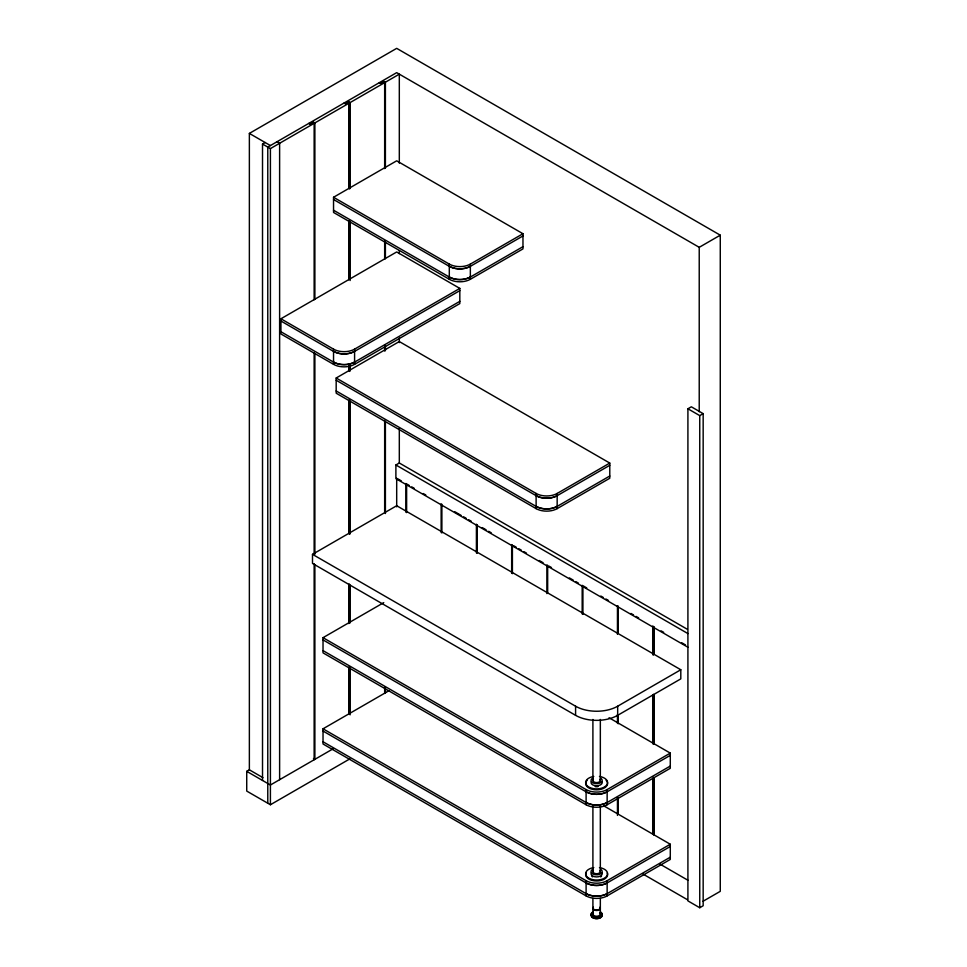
<?xml version="1.0" encoding="UTF-8"?>
<svg xmlns="http://www.w3.org/2000/svg" width="967" height="967" viewBox="0 0 967 967"><rect width="100%" height="100%" fill="white"/><g stroke="black" fill="none" stroke-linecap="round" stroke-linejoin="round"><path stroke-width="1.45" d="M603.843 805.886L670.288 844.239L670.288 859.433L607.143 895.889A14.88 8.594 0 0 1 586.099 895.889L323.026 743.998L323.026 728.804L388.927 690.752M383.766 602.61L323.026 637.676L323.026 652.87L586.099 804.749A14.88 8.594 0 0 0 607.143 804.749L670.288 768.294L670.288 753.112L609.053 717.756M336.178 380.249L336.178 378.012L399.311 341.556L609.778 463.072L609.778 478.254L557.161 508.63A14.88 8.594 0 0 1 536.117 508.63L336.178 393.206L336.178 380.249L536.117 495.684C542.547 499.069 550.731 499.069 557.161 495.684L609.778 465.308M586.099 895.889L586.099 880.695L323.026 728.804M586.099 804.749L586.099 789.568L323.026 637.676M607.143 895.889L607.143 880.695L670.288 844.239M607.143 804.749L607.143 789.568L670.288 753.112M249.365 769.95L249.365 133.41L396.688 48.35L720.27 235.174L720.27 891.332L702.936 901.329M262.516 780.454L262.516 144.035L265.151 142.524M310.044 124.078L313.465 122.108L314.879 122.918L349.401 102.986L349.401 188.952M345.304 103.723L348.724 101.753L350.139 102.562L384.661 82.63L384.661 168.584M380.563 83.367L383.984 81.397L385.398 82.207L399.311 74.169L399.311 163.145M262.516 144.035L270.409 148.592L314.142 123.341L314.142 299.794M333.542 197.268L396.688 160.812L522.966 233.724L522.966 248.906L470.349 279.282A14.88 8.594 0 0 1 449.304 279.282L333.542 212.45L333.542 197.268L449.304 264.1A14.88 8.594 0 0 0 470.349 264.1L522.966 233.724M280.926 318.772L396.688 251.952L459.821 288.396L459.821 303.59L354.587 364.341A14.88 8.594 0 0 1 333.542 364.341L280.926 333.966L280.926 318.772L333.542 349.147A14.88 8.594 0 0 0 354.587 349.147L459.821 288.396M333.542 199.504L449.304 266.336C455.735 269.72 463.918 269.72 470.349 266.336L522.966 235.96M333.542 210.214L449.304 277.046C455.735 280.43 463.918 280.43 470.349 277.046L522.966 246.67M280.926 321.02L333.542 351.396C339.973 354.768 348.156 354.768 354.587 351.396L459.821 290.644M280.926 331.729L333.542 362.105C339.973 365.478 348.156 365.478 354.587 362.105L459.821 301.341M267.774 803.239L267.774 147.081L396.688 72.646L699.226 247.322L720.27 235.174M687.912 647.237L395.89 478.653L395.89 464.982L399.311 463L687.416 629.336M312.498 554.333L396.688 505.729L680.804 669.756L680.804 678.87L617.671 715.326A29.759 17.188 0 0 1 575.583 715.326L312.498 563.435L312.498 554.333L575.583 706.212A29.759 17.188 0 0 0 617.671 706.212L680.804 669.756M687.912 408.775L691.332 406.805L703.166 413.634L703.166 905.753L699.745 907.735L687.912 900.893L687.912 408.775L699.745 415.617L703.166 413.634M336.178 378.012L536.117 493.448A14.88 8.594 0 0 0 557.161 493.448L609.778 463.072M336.178 390.958L536.117 506.394C542.547 509.778 550.731 509.778 557.161 506.394L609.778 476.018M349.836 758.89L270.409 804.749L246.73 791.079L246.73 771.34L249.365 769.817L262.976 777.686M332.914 748.917L270.409 785.011L246.73 771.34M323.026 639.912L586.099 791.804C592.529 795.176 600.712 795.176 607.143 791.804L670.288 755.348M323.026 650.622L586.099 802.513C592.529 805.886 600.712 805.886 607.143 802.513L670.288 766.057M323.026 731.052L586.099 882.931C592.529 886.316 600.712 886.316 607.143 882.931L670.288 846.488M323.026 741.762L586.099 893.641C592.529 897.025 600.712 897.025 607.143 893.641L670.288 857.185M384.661 82.63L383.452 81.929L380.768 83.488L379.342 82.666M349.401 102.986L348.193 102.284L345.509 103.844L344.083 103.022M314.142 123.341L312.933 122.64L310.25 124.199L308.824 123.377M276.985 141.762L279.62 143.273L279.62 779.692M249.365 133.41L270.409 145.558M395.89 464.982L687.912 633.578M397.836 478.858L401.281 480.853M409.174 485.41L406.623 483.923L406.623 512.607M411.737 486.885L414.287 488.359M423.244 493.533L425.806 495.007M454.671 511.664L461.066 515.363M463.616 516.837L466.179 518.312M468.729 519.787L471.292 521.273M482.255 527.595L486.087 529.807M488.649 531.294L491.212 532.769M513.682 545.739L516.233 547.213M518.795 548.688L521.346 550.175M523.909 551.649L526.471 553.124M539.26 560.509L543.091 562.721M548.942 566.094L551.492 567.569M569.394 577.915L573.238 580.127M575.788 581.602L578.351 583.077M586.751 587.936L582.92 585.712L582.92 614.383M600.821 596.047L603.384 597.533M605.934 599.008L608.497 600.483M630.967 613.453L633.53 614.927M636.081 616.414L638.643 617.889M661.114 630.859L663.676 632.333M681.578 642.668L685.41 644.892M659.832 864.027L687.972 880.272M643.067 874.095L687.392 899.685M313.465 758.515L314.879 759.337L314.879 564.788M699.745 415.617L699.745 907.735M699.226 247.322L699.226 411.737M654.115 626.701L654.115 653.861M654.115 694.608L654.115 744.409M654.115 777.613L654.115 834.956M653.438 626.435L653.438 655.106M653.438 694.342L653.438 744.143M653.438 777.335L653.438 834.678M652.713 626.012L652.713 654.683M652.713 695.43L652.713 743.72M652.713 778.423L652.713 834.267M618.179 606.067L618.179 633.24M618.179 714.722L618.179 723.775M618.179 797.727L618.179 814.323M617.671 706.212L617.671 715.326M617.454 605.656L617.454 634.328M617.454 714.299L617.454 723.364M617.454 797.304L617.454 815.411M600.338 719.46L600.338 780.514M600.338 806.115L600.338 871.642M600.338 898.391L600.338 914.105M592.904 719.46L592.904 780.514M592.904 806.115L592.904 871.642M592.904 898.391L592.904 914.105M582.182 585.289L582.182 613.96M575.583 706.212L575.583 715.326M557.161 493.448L557.161 508.63M547.66 565.357L547.66 592.517M546.923 564.933L546.923 593.605M536.117 493.448L536.117 508.63M512.401 545.001L512.401 573.673M511.664 544.578L511.664 573.25M477.142 524.646L477.142 553.317M476.405 524.223L476.405 552.894M470.349 264.1L470.349 279.282M449.304 264.1L449.304 279.282M441.883 504.291L441.883 532.962M441.145 503.867L441.145 532.539M405.886 483.512L405.886 512.184M399.311 250.622L399.311 253.632M399.311 338.087L399.311 342.608M399.311 428.574L399.311 463.253M396.688 478.194L396.688 506.865M385.398 82.207L385.398 168.173M385.398 242.064L385.398 258.648M385.398 346.126L385.398 350.646M385.398 421.527L385.398 513.525M385.398 688.456L385.398 692.976M384.661 240.976L384.661 259.071M384.661 345.038L384.661 351.069M384.661 420.44L384.661 512.437M384.661 687.368L384.661 693.399M354.587 349.147L354.587 364.341M350.139 102.562L350.139 188.529M350.139 221.709L350.139 280.515M350.139 364.97L350.139 371.002M350.139 401.16L350.139 533.881M350.139 585.156L350.139 622.857M350.139 668.1L350.139 714.843M349.401 220.621L349.401 279.427M349.401 365.393L349.401 371.425M349.401 400.084L349.401 534.304M349.401 584.068L349.401 623.28M349.401 667.012L349.401 713.767M348.724 101.753L348.724 187.707M348.724 220.887L348.724 279.705M348.724 365.671L348.724 370.192M348.724 400.35L348.724 533.059M348.724 584.334L348.724 623.546M348.724 667.278L348.724 714.033M333.542 349.147L333.542 364.341M314.879 122.918L314.879 299.371M314.879 353.656L314.879 554.236M314.142 352.568L314.142 553.148M314.142 563.701L314.142 759.76M270.409 148.592L270.409 804.749M470.349 266.336A14.88 8.594 0 0 1 449.304 266.336M470.349 277.046A14.88 8.594 0 0 1 449.304 277.046M354.587 362.105A14.88 8.594 0 0 1 333.542 362.105M354.587 351.396A14.88 8.594 0 0 1 333.542 351.396M557.161 495.684A14.88 8.594 0 0 1 536.117 495.684M557.161 506.394A14.88 8.594 0 0 1 536.117 506.394M607.143 791.804A14.88 8.594 0 0 1 586.099 791.804M607.143 789.568A14.88 8.594 0 0 1 586.099 789.568M598.065 786.594A5.584 3.227 0 0 1 595.176 786.594M607.143 802.513A14.88 8.594 0 0 1 586.099 802.513M607.143 893.641A14.88 8.594 0 0 1 586.099 893.641M607.143 882.931A14.88 8.594 0 0 1 586.099 882.931M607.143 880.695A14.88 8.594 0 0 1 586.099 880.695M601.462 876.235A5.584 3.227 0 0 1 600.567 876.9M592.674 876.9A5.584 3.227 0 0 1 591.792 876.235M599.842 913.041A3.723 2.152 0 0 1 596.627 916.257A3.723 2.152 0 0 1 593.4 913.041M606.128 780.321A10.975 6.334 0 0 1 596.627 789.821A10.975 6.334 0 0 1 587.114 780.321M599.467 776.453A10.975 6.334 0 0 1 605.608 786.207A10.975 6.334 0 0 1 587.634 786.207A10.975 6.334 0 0 1 593.786 776.453M599.842 779.378A3.723 2.152 0 0 1 596.627 782.593A3.723 2.152 0 0 1 593.4 779.378M602.018 781.747A5.584 3.227 0 0 1 596.627 785.796A5.584 3.227 0 0 1 591.236 781.747M600.567 778.169A5.584 3.227 0 0 1 600.567 782.726A5.584 3.227 0 0 1 592.674 782.726A5.584 3.227 0 0 1 592.674 778.169M607.228 872.983A10.975 6.334 0 0 1 596.627 880.961A10.975 6.334 0 0 1 586.026 872.983M599.467 867.592A10.975 6.334 0 0 1 605.608 877.347A10.975 6.334 0 0 1 587.634 877.347A10.975 6.334 0 0 1 593.786 867.592M599.842 870.505A3.723 2.152 0 0 1 596.627 873.733A3.723 2.152 0 0 1 593.4 870.505M602.018 872.875A5.584 3.227 0 0 1 596.627 876.936A5.584 3.227 0 0 1 591.236 872.875M600.567 869.309A5.584 3.227 0 0 1 600.567 873.866A5.584 3.227 0 0 1 592.674 873.866A5.584 3.227 0 0 1 592.674 869.309M600.326 911.978A5.234 3.022 0 0 1 600.326 916.245A5.234 3.022 0 0 1 592.928 916.245A5.234 3.022 0 0 1 592.928 911.978M601.679 916.414A5.234 3.022 0 0 1 596.627 918.65A5.234 3.022 0 0 1 591.574 916.414M599.008 909.415A3.372 1.946 0 0 1 594.234 909.415M600.567 913.041A5.584 3.227 0 0 1 600.567 917.598A5.584 3.227 0 0 1 592.674 917.598A5.584 3.227 0 0 1 592.674 913.041M600.567 912.135A5.584 3.227 0 0 1 600.567 916.692A5.584 3.227 0 0 1 592.674 916.692A5.584 3.227 0 0 1 592.674 912.135M599.842 907.264A3.723 2.152 0 0 1 596.627 910.491A3.723 2.152 0 0 1 593.4 907.264"/></g></svg>
